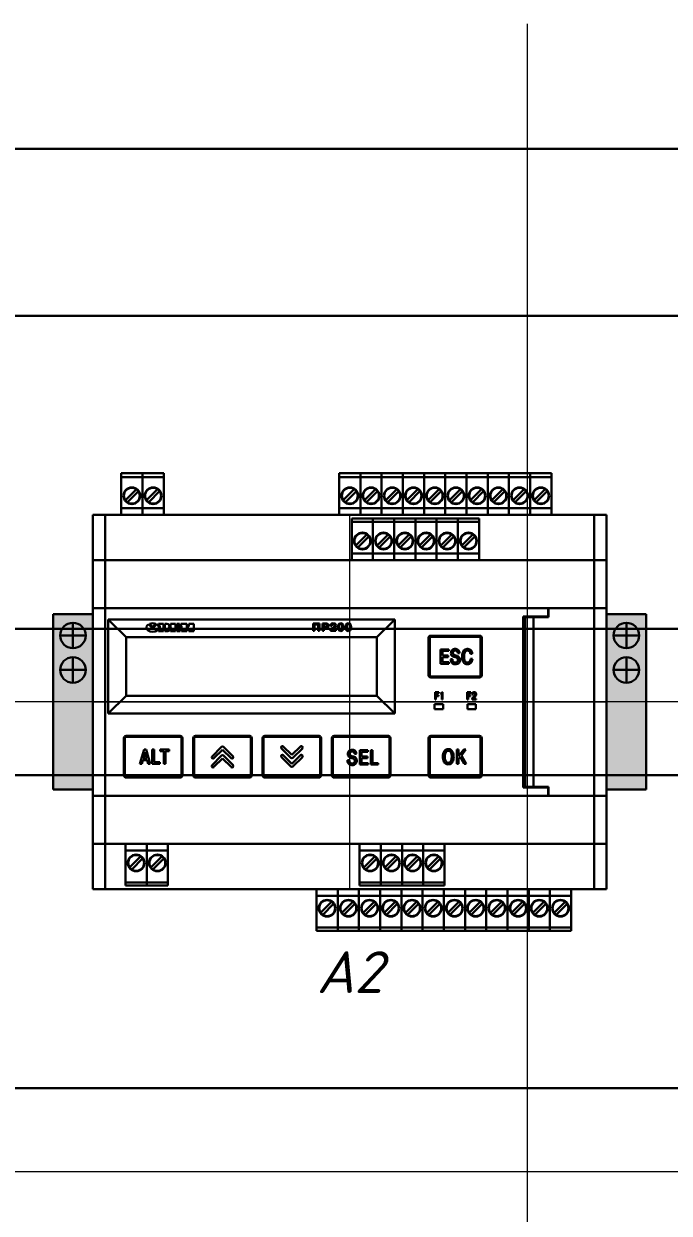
# Model space of a CAD drawing. Header units: millimetres. Extents: x 0 to 53000, y -591 to 24400.
# Drawn here: x 36523.5 to 36678, y 2603.9 to 2888.9 of the extents above; entities that cross this region are included whole.
import ezdxf
from ezdxf.enums import TextEntityAlignment as Align

# ---------------------------------------------------------------- set-up
doc = ezdxf.new("R2010")
doc.units = ezdxf.units.MM
doc.layers.add('КК перф 40х60', color=6, linetype='Continuous', lineweight=30)
doc.layers.add('Основная', color=7, linetype='Continuous', lineweight=30)
doc.layers.add('Привязки', color=2, linetype='Continuous', lineweight=0, plot=False, transparency=0.8)
doc.styles.add('текст', font='isocpeui.ttf')

# ---------------------------------------------------------------- blocks, each defined once
blk = doc.blocks.new('Стопор на DIN')
at = {"layer": 'Основная', "true_color": 0x939598}
h = blk.add_hatch(color=252, dxfattribs=at)
h.dxf.hatch_style = 1
h.paths.add_polyline_path([(0, 21), (-9.5, 21), (-9.5, -21), (0, -21)])
at = {"layer": 'Основная'}
for p, q in [((-9.5, -21), (-9.5, 21)), ((-9.5, 21), (0, 21)), ((0, 21), (0, -21)), ((-4.75, 18.97), (-4.75, 12.87)), ((-4.75, 15.92), (-7.8, 15.92)), ((-7.8, 15.92), (-1.7, 15.92)), ((-4.75, 10.71), (-4.75, 4.6)), ((-7.8, 7.66), (-1.7, 7.66)), ((-9.5, -21), (0, -21))]:
    blk.add_line(p, q, dxfattribs=at)
for centre in [(-4.75, 15.92), (-4.75, 7.66)]:
    blk.add_circle(centre, 3.05, dxfattribs=at)
blk = doc.blocks.new('ПР200')
for p, q in [((6.83, 53.85), (6.83, 54.85)), ((6.83, 54.85), (11.9, 54.85)), ((11.9, 53.85), (11.9, 54.85)), ((11.9, 54.85), (16.98, 54.85)), ((16.98, 53.85), (16.98, 54.85)), ((59, 46.42), (59, 54.85)), ((59, 54.85), (109.8, 54.85)), ((64.08, 46.42), (64.08, 54.85)), ((69.16, 46.42), (69.16, 54.85)), ((74.24, 46.42), (74.24, 54.85)), ((79.32, 46.42), (79.32, 54.85)), ((84.4, 46.42), (84.4, 54.85)), ((89.48, 46.42), (89.48, 54.85)), ((94.56, 46.42), (94.56, 54.85)), ((99.64, 46.42), (99.64, 54.85)), ((104.72, 46.42), (104.72, 54.85)), ((109.8, 46.42), (109.8, 54.85)), ((6.83, 53.85), (11.9, 53.85)), ((6.83, 46.42), (6.83, 53.85)), ((11.9, 53.85), (16.98, 53.85)), ((11.9, 46.42), (11.9, 53.85)), ((16.98, 46.42), (16.98, 53.85)), ((59, 53.85), (109.8, 53.85)), ((10.43, 50.98), (7.8, 48.35)), ((8.3, 47.86), (10.93, 50.49)), ((15.51, 50.98), (12.88, 48.35)), ((13.38, 47.86), (16.01, 50.49)), ((62.61, 50.98), (59.98, 48.35)), ((60.47, 47.86), (63.1, 50.49)), ((67.69, 50.98), (65.06, 48.35)), ((65.55, 47.86), (68.18, 50.49)), ((72.77, 50.98), (70.14, 48.35)), ((70.63, 47.86), (73.26, 50.49)), ((77.85, 50.98), (75.22, 48.35)), ((75.71, 47.86), (78.34, 50.49)), ((82.93, 50.98), (80.3, 48.35)), ((80.79, 47.86), (83.42, 50.49)), ((88.01, 50.98), (85.38, 48.35)), ((85.87, 47.86), (88.5, 50.49)), ((93.09, 50.98), (90.46, 48.35)), ((90.95, 47.86), (93.58, 50.49)), ((98.17, 50.98), (95.54, 48.35)), ((96.03, 47.86), (98.66, 50.49)), ((103.25, 50.98), (100.62, 48.35)), ((101.11, 47.86), (103.74, 50.49)), ((108.33, 50.98), (105.7, 48.35)), ((106.19, 47.86), (108.82, 50.49)), ((6.83, 46.42), (11.9, 46.42)), ((6.83, 44.85), (6.83, 46.42)), ((11.9, 46.42), (16.98, 46.42)), ((11.9, 44.85), (11.9, 46.42)), ((16.98, 44.85), (16.98, 46.42)), ((59, 46.42), (64.08, 46.42)), ((59, 44.85), (59, 46.42)), ((64.08, 46.42), (69.16, 46.42)), ((64.08, 44.85), (64.08, 46.42)), ((69.16, 44.85), (69.16, 46.42)), ((69.16, 46.42), (74.24, 46.42)), ((74.24, 46.42), (79.32, 46.42)), ((74.24, 44.85), (74.24, 46.42)), ((79.32, 46.42), (84.4, 46.42)), ((79.32, 44.85), (79.32, 46.42)), ((84.4, 46.42), (89.48, 46.42)), ((84.4, 44.85), (84.4, 46.42)), ((89.48, 46.42), (94.56, 46.42)), ((89.48, 44.85), (89.48, 46.42)), ((94.56, 46.42), (99.64, 46.42)), ((94.56, 44.85), (94.56, 46.42)), ((99.64, 44.85), (99.64, 46.42)), ((99.64, 46.42), (104.72, 46.42)), ((104.72, 44.85), (104.72, 46.42)), ((104.72, 46.42), (109.8, 46.42)), ((109.8, 44.85), (109.8, 46.42)), ((0, 44.85), (3, 44.85)), ((0, 34), (0, 44.85)), ((3, 44.85), (3, 34)), ((120, 44.85), (3, 44.85)), ((62, 43), (62, 44)), ((62, 44), (92.48, 44)), ((62, 43.2), (62, 43.22)), ((62, 43.2), (67.08, 43.2)), ((62, 35.57), (62, 43)), ((67.08, 35.57), (67.08, 44)), ((67.08, 43.2), (67.08, 43.22)), ((67.08, 43.2), (72.16, 43.2)), ((67.08, 43), (67.08, 43.2)), ((72.16, 35.57), (72.16, 44)), ((72.16, 43.2), (72.16, 43.22)), ((72.16, 43), (72.16, 43.2)), ((72.16, 43.2), (77.24, 43.2)), ((77.24, 35.57), (77.24, 44)), ((77.24, 43.2), (77.24, 43.22)), ((77.24, 43), (77.24, 43.2)), ((77.24, 43.2), (82.32, 43.2)), ((82.32, 35.57), (82.32, 44)), ((82.32, 43.2), (82.32, 43.22)), ((82.32, 43.2), (87.4, 43.2)), ((82.32, 43), (82.32, 43.2)), ((87.4, 35.57), (87.4, 44)), ((87.4, 43.2), (87.4, 43.22)), ((87.4, 43), (87.4, 43.2)), ((87.4, 43.2), (92.48, 43.2)), ((92.48, 35.57), (92.48, 44)), ((92.48, 43.2), (92.48, 43.22)), ((92.48, 43), (92.48, 43.2)), ((120, 34), (120, 44.85)), ((120, 44.85), (123, 44.85)), ((123, 44.85), (123, 34)), ((65.61, 40.13), (62.98, 37.5)), ((70.69, 40.13), (68.06, 37.5)), ((75.77, 40.13), (73.14, 37.5)), ((80.85, 40.13), (78.22, 37.5)), ((85.93, 40.13), (83.3, 37.5)), ((91.01, 40.13), (88.38, 37.5)), ((63.47, 37.01), (66.1, 39.64)), ((68.55, 37.01), (71.18, 39.64)), ((73.63, 37.01), (76.26, 39.64)), ((78.71, 37.01), (81.34, 39.64)), ((83.79, 37.01), (86.42, 39.64)), ((88.87, 37.01), (91.5, 39.64)), ((62, 35.57), (67.08, 35.57)), ((62, 34.97), (62, 35.57)), ((62, 34.6), (62, 34.97)), ((62, 34), (62, 34.6)), ((67.08, 35.57), (72.16, 35.57)), ((67.08, 34.97), (67.08, 35.57)), ((67.08, 34.6), (67.08, 34.97)), ((67.08, 34), (67.08, 34.6)), ((72.16, 34.97), (72.16, 35.57)), ((72.16, 35.57), (77.24, 35.57)), ((72.16, 34.6), (72.16, 34.97)), ((72.16, 34), (72.16, 34.6)), ((77.24, 35.57), (82.32, 35.57)), ((77.24, 34.97), (77.24, 35.57)), ((77.24, 34.6), (77.24, 34.97)), ((77.24, 34), (77.24, 34.6)), ((82.32, 35.57), (87.4, 35.57)), ((82.32, 34.97), (82.32, 35.57)), ((82.32, 34.6), (82.32, 34.97)), ((82.32, 34), (82.32, 34.6)), ((87.4, 34.97), (87.4, 35.57)), ((87.4, 35.57), (92.48, 35.57)), ((87.4, 34.6), (87.4, 34.97)), ((87.4, 34), (87.4, 34.6)), ((92.48, 34.97), (92.48, 35.57)), ((92.48, 34.6), (92.48, 34.97)), ((92.48, 34), (92.48, 34.6)), ((0, 34), (3, 34)), ((0, 22.5), (0, 34)), ((3, 34), (3, 22.5)), ((120, 34), (3, 34)), ((120, 22.5), (120, 34)), ((120, 34), (123, 34)), ((123, 34), (123, 22.5)), ((0, -22.5), (0, 22.5)), ((0, 22.5), (3, 22.5)), ((3, 22.5), (3, -22.5)), ((109, 22.5), (3, 22.5)), ((103, 20.49), (109, 20.49)), ((103, 20.49), (103, -20.5)), ((103.5, 20.35), (103.5, -20.35)), ((103.5, 20.35), (105.5, 20.35)), ((105.5, 20.35), (105.5, -20.35)), ((105.5, 20.35), (109.14, 20.35)), ((109, 22.5), (109, 20.49)), ((109.14, 22.5), (109, 22.5)), ((109, 20.49), (109.14, 20.49)), ((109.14, 20.35), (109.14, 22.5)), ((109.14, 22.5), (120, 22.5)), ((120, 22.5), (120, -22.5)), ((120, 22.5), (122.98, 22.5)), ((122.98, 22.5), (122.98, -22.5)), ((72.3, 19.8), (3.7, 19.8)), ((3.7, 19.8), (3.7, -2.8)), ((8, 15.5), (3.7, 19.8)), ((14.36, 17.57), (14.32, 17.51)), ((16.96, 18.75), (15.72, 18.75)), ((15.72, 18.75), (15.72, 18.58)), ((15.72, 17.1), (15.72, 16.93)), ((15.8, 17.85), (15.8, 17.86)), ((16.96, 16.93), (16.96, 18.75)), ((17.72, 18.75), (17.26, 18.75)), ((17.26, 18.75), (17.26, 16.93)), ((18.11, 17.99), (18.14, 18.02)), ((18.14, 17.97), (18.11, 17.99)), ((19.82, 18.75), (18.6, 18.75)), ((18.6, 18.75), (18.6, 17.91)), ((19.82, 16.93), (19.82, 18.75)), ((20.78, 18.75), (20.14, 18.75)), ((20.14, 18.75), (20.14, 18.28)), ((20.14, 18.28), (20.78, 18.28)), ((20.95, 18.07), (20.14, 18.07)), ((20.14, 18.07), (20.14, 17.6)), ((20.14, 17.6), (20.95, 17.6)), ((20.95, 17.4), (20.14, 17.4)), ((20.14, 17.4), (20.14, 16.93)), ((20.78, 18.28), (20.78, 18.75)), ((20.95, 17.6), (20.95, 18.07)), ((20.95, 16.93), (20.95, 17.4)), ((22.48, 18.75), (21.08, 18.75)), ((21.08, 18.75), (21.08, 18.28)), ((21.08, 18.28), (21.26, 18.28)), ((21.26, 18.28), (21.26, 16.93)), ((22.48, 16.93), (22.48, 18.75)), ((22.96, 18.07), (22.78, 18.07)), ((22.78, 18.07), (22.78, 17.6)), ((22.78, 17.6), (22.96, 17.6)), ((24.2, 18.75), (22.96, 18.75)), ((22.96, 18.75), (22.96, 18.07)), ((22.96, 17.6), (22.96, 16.93)), ((24.2, 16.93), (24.2, 18.75)), ((54.29, 18.8), (52.77, 18.8)), ((52.77, 18.8), (52.77, 17.06)), ((53.09, 17.06), (53.09, 18.6)), ((53.09, 18.6), (53.98, 18.6)), ((53.98, 18.6), (53.98, 17.06)), ((54.29, 17.06), (54.29, 18.8)), ((55.76, 18.8), (55, 18.8)), ((55, 18.8), (55, 17.06)), ((55.71, 18.6), (55.31, 18.6)), ((55.31, 18.6), (55.31, 17.95)), ((55.31, 17.95), (55.71, 17.95)), ((55.31, 17.82), (55.74, 17.82)), ((55.31, 17.82), (55.31, 17.75)), ((55.31, 17.06), (55.31, 17.75)), ((56.9, 18.3), (56.9, 18.25)), ((56.9, 18.25), (57.21, 18.25)), ((57.21, 18.25), (57.21, 18.32)), ((58.22, 17.25), (57.23, 17.25)), ((58.22, 17.06), (58.22, 17.25)), ((58.99, 18), (58.99, 17.93)), ((59.74, 18), (59.74, 17.93)), ((60.8, 18), (60.8, 17.93)), ((61.55, 18), (61.55, 17.93)), ((68, 15.5), (72.3, 19.8)), ((72.3, -2.8), (72.3, 19.8)), ((8, 15.5), (8, 1.5)), ((68, 15.5), (8, 15.5)), ((15.72, 16.93), (16.96, 16.93)), ((17.26, 16.93), (17.72, 16.93)), ((18.6, 17.09), (18.6, 16.93)), ((18.6, 16.93), (19.82, 16.93)), ((20.14, 16.93), (20.95, 16.93)), ((21.26, 16.93), (22.48, 16.93)), ((22.96, 16.93), (24.2, 16.93)), ((52.77, 17.06), (53.09, 17.06)), ((53.98, 17.06), (54.29, 17.06)), ((55, 17.06), (55.31, 17.06)), ((56.89, 17.06), (58.22, 17.06)), ((68, 1.5), (68, 15.5)), ((80.41, 15.38), (80.41, 6.38)), ((92.86, 15.63), (80.66, 15.63)), ((80.66, 6.13), (80.66, 15.63)), ((92.61, 15.88), (80.91, 15.88)), ((92.86, 15.63), (92.86, 6.13)), ((93.11, 6.38), (93.11, 15.38)), ((85.23, 12.61), (83.27, 12.61)), ((83.27, 12.61), (83.27, 9.15)), ((83.71, 12.22), (85.23, 12.22)), ((83.71, 11.13), (83.71, 12.22)), ((85.23, 12.22), (85.23, 12.61)), ((87.37, 11.71), (87.81, 11.71)), ((90.4, 11.54), (90.84, 11.54)), ((83.27, 9.15), (85.23, 9.15)), ((85.09, 11.13), (83.71, 11.13)), ((83.71, 9.54), (83.71, 10.74)), ((83.71, 10.74), (85.09, 10.74)), ((85.23, 9.54), (83.71, 9.54)), ((85.09, 10.74), (85.09, 11.13)), ((85.23, 9.15), (85.23, 9.54)), ((86.12, 10.25), (85.68, 10.25)), ((90.87, 10.3), (90.43, 10.3)), ((80.66, 6.13), (92.86, 6.13)), ((80.91, 5.88), (92.61, 5.88)), ((8, 1.5), (3.7, -2.8)), ((8, 1.5), (68, 1.5)), ((68, 1.5), (72.3, -2.8)), ((82.87, 2.35), (81.94, 2.35)), ((81.94, 2.35), (81.94, 0.62)), ((81.94, 0.62), (82.16, 0.62)), ((82.16, 2.16), (82.87, 2.16)), ((82.16, 1.59), (82.16, 2.16)), ((82.77, 1.59), (82.16, 1.59)), ((82.16, 0.62), (82.16, 1.4)), ((82.16, 1.4), (82.77, 1.4)), ((82.77, 1.4), (82.77, 1.59)), ((82.87, 2.16), (82.87, 2.35)), ((83.3, 2.04), (83.24, 2.04)), ((83.24, 2.04), (83.24, 1.92)), ((83.24, 1.92), (83.54, 1.92)), ((83.54, 1.92), (83.54, 0.62)), ((83.54, 0.62), (83.76, 0.62)), ((83.76, 2.35), (83.59, 2.35)), ((83.76, 0.62), (83.76, 2.35)), ((90.55, 2.33), (89.62, 2.33)), ((89.62, 2.33), (89.62, 0.6)), ((89.62, 0.6), (89.84, 0.6)), ((89.84, 2.13), (90.55, 2.13)), ((89.84, 1.57), (89.84, 2.13)), ((90.45, 1.57), (89.84, 1.57)), ((89.84, 0.6), (89.84, 1.37)), ((89.84, 1.37), (90.45, 1.37)), ((90.45, 1.37), (90.45, 1.57)), ((90.55, 2.13), (90.55, 2.33)), ((90.84, 0.6), (91.77, 0.6)), ((90.85, 1.83), (90.85, 1.78)), ((90.85, 1.78), (91.06, 1.78)), ((91.06, 1.78), (91.06, 1.85)), ((91.77, 0.79), (91.08, 0.79)), ((91.77, 0.6), (91.77, 0.79)), ((3.7, -2.8), (72.3, -2.8)), ((83.85, -0.55), (81.85, -0.55)), ((81.85, -0.55), (81.85, -1.75)), ((81.85, -1.75), (83.85, -1.75)), ((83.85, -1.75), (83.85, -0.55)), ((91.7, -0.55), (89.7, -0.55)), ((89.7, -0.55), (89.7, -1.75)), ((89.7, -1.75), (91.7, -1.75)), ((91.7, -1.75), (91.7, -0.55)), ((7.71, -17.87), (7.71, -8.37)), ((21.21, -8.37), (7.71, -8.37)), ((20.96, -8.12), (7.96, -8.12)), ((21.21, -8.37), (21.21, -17.87)), ((24.31, -17.87), (24.31, -8.37)), ((37.81, -8.37), (24.31, -8.37)), ((37.56, -8.12), (24.56, -8.12)), ((37.81, -8.37), (37.81, -17.87)), ((54.41, -8.37), (40.91, -8.37)), ((40.91, -17.87), (40.91, -8.37)), ((54.16, -8.12), (41.16, -8.12)), ((54.41, -8.37), (54.41, -17.87)), ((71.01, -8.37), (57.51, -8.37)), ((57.51, -17.87), (57.51, -8.37)), ((70.76, -8.12), (57.76, -8.12)), ((71.01, -8.37), (71.01, -17.87)), ((92.86, -8.37), (80.66, -8.37)), ((80.66, -17.87), (80.66, -8.37)), ((92.61, -8.12), (80.91, -8.12)), ((92.86, -8.37), (92.86, -17.87)), ((7.46, -8.62), (7.46, -17.62)), ((12.29, -11.37), (11.3, -14.83)), ((12.76, -11.37), (12.29, -11.37)), ((13.75, -14.83), (12.76, -11.37)), ((14.69, -11.37), (14.25, -11.37)), ((14.25, -11.37), (14.25, -14.83)), ((14.69, -14.44), (14.69, -11.37)), ((18.29, -11.37), (16.15, -11.37)), ((16.15, -11.37), (16.15, -11.76)), ((18.29, -11.76), (18.29, -11.37)), ((21.46, -17.62), (21.46, -8.62)), ((24.06, -8.62), (24.06, -17.62)), ((30.83, -10.77), (28.56, -13.04)), ((33.57, -13.04), (31.29, -10.77)), ((38.06, -17.62), (38.06, -8.62)), ((40.66, -8.62), (40.66, -17.62)), ((45.17, -11.11), (47.43, -13.38)), ((47.66, -12.7), (45.62, -10.66)), ((49.72, -10.66), (47.66, -12.7)), ((47.89, -13.38), (50.17, -11.11)), ((54.66, -17.62), (54.66, -8.62)), ((57.26, -8.62), (57.26, -17.62)), ((71.26, -17.62), (71.26, -8.62)), ((80.41, -8.62), (80.41, -17.62)), ((87.58, -11.39), (87.14, -11.39)), ((87.14, -11.39), (87.14, -14.85)), ((88.81, -11.39), (87.58, -13)), ((87.58, -13), (87.58, -11.39)), ((88.26, -12.81), (89.35, -11.39)), ((89.35, -11.39), (88.81, -11.39)), ((93.11, -17.62), (93.11, -8.62)), ((11.76, -14.83), (12, -13.94)), ((12, -13.94), (13.04, -13.94)), ((12.52, -12), (12.1, -13.55)), ((12.1, -13.55), (12.94, -13.55)), ((12.94, -13.55), (12.52, -12)), ((13.04, -13.94), (13.29, -14.83)), ((16.15, -11.76), (17, -11.76)), ((17, -11.76), (17, -14.83)), ((17.44, -11.76), (18.29, -11.76)), ((17.44, -14.83), (17.44, -11.76)), ((30.83, -12.86), (28.56, -15.13)), ((29.01, -13.49), (31.06, -11.45)), ((29.02, -15.58), (31.06, -13.54)), ((31.06, -11.45), (33.12, -13.49)), ((31.06, -13.54), (33.12, -15.58)), ((33.57, -15.13), (31.29, -12.86)), ((45.16, -13.2), (47.43, -15.47)), ((47.66, -14.79), (45.62, -12.75)), ((49.72, -12.75), (47.66, -14.79)), ((47.89, -15.47), (50.17, -13.2)), ((61.42, -13.92), (60.98, -13.92)), ((62.68, -12.46), (63.12, -12.46)), ((65.89, -11.56), (63.93, -11.56)), ((63.93, -11.56), (63.93, -15.02)), ((64.37, -13.04), (64.37, -11.95)), ((64.37, -11.95), (65.89, -11.95)), ((65.75, -13.04), (64.37, -13.04)), ((64.37, -14.63), (64.37, -13.43)), ((64.37, -13.43), (65.75, -13.43)), ((65.75, -13.43), (65.75, -13.04)), ((65.89, -11.95), (65.89, -11.56)), ((66.53, -11.56), (66.53, -15.02)), ((66.97, -11.56), (66.53, -11.56)), ((66.97, -14.63), (66.97, -11.56)), ((87.58, -13.65), (87.95, -13.17)), ((87.58, -14.85), (87.58, -13.65)), ((87.95, -13.17), (88.88, -14.85)), ((89.43, -14.85), (88.26, -12.81)), ((11.3, -14.83), (11.76, -14.83)), ((13.29, -14.83), (13.75, -14.83)), ((14.25, -14.83), (16.02, -14.83)), ((16.02, -14.44), (14.69, -14.44)), ((16.02, -14.83), (16.02, -14.44)), ((17, -14.83), (17.44, -14.83)), ((63.93, -15.02), (65.93, -15.02)), ((65.93, -14.63), (64.37, -14.63)), ((65.93, -15.02), (65.93, -14.63)), ((66.53, -15.02), (68.31, -15.02)), ((68.31, -14.63), (66.97, -14.63)), ((68.31, -15.02), (68.31, -14.63)), ((87.14, -14.85), (87.58, -14.85)), ((88.88, -14.85), (89.43, -14.85)), ((7.71, -17.87), (21.21, -17.87)), ((7.96, -18.12), (20.96, -18.12)), ((24.31, -17.87), (37.81, -17.87)), ((24.56, -18.12), (37.56, -18.12)), ((40.91, -17.87), (54.41, -17.87)), ((41.16, -18.12), (54.16, -18.12)), ((57.51, -17.87), (71.01, -17.87)), ((57.76, -18.12), (70.76, -18.12)), ((80.66, -17.87), (92.86, -17.87)), ((80.91, -18.12), (92.61, -18.12)), ((3, -22.5), (0, -22.5)), ((0, -34), (0, -22.5)), ((109, -22.5), (3, -22.5)), ((3, -22.5), (3, -34)), ((103, -20.5), (109, -20.5)), ((105.5, -20.35), (103.5, -20.35)), ((109.14, -20.35), (105.5, -20.35)), ((109, -20.5), (109, -22.5)), ((109.14, -20.5), (109, -20.5)), ((109, -22.5), (109.14, -22.5)), ((109.14, -20.35), (109.14, -22.5)), ((109.14, -22.5), (120, -22.5)), ((120, -22.5), (122.98, -22.5)), ((120, -34), (120, -22.5)), ((123, -22.5), (123, -34)), ((3, -34), (0, -34)), ((0, -44.85), (0, -34)), ((120, -34), (3, -34)), ((3, -34), (3, -44.85)), ((7.84, -34), (7.84, -34.6)), ((12.92, -34), (12.92, -34.6)), ((18, -34), (18, -34.6)), ((63.88, -34), (63.88, -34.6)), ((68.96, -34), (68.96, -34.6)), ((74.04, -34), (74.04, -34.6)), ((79.12, -34), (79.12, -34.6)), ((84.2, -34), (84.2, -34.6)), ((123, -34), (120, -34)), ((120, -44.85), (120, -34)), ((123, -34), (123, -44.85)), ((7.84, -34.6), (7.84, -34.97)), ((7.84, -34.97), (7.84, -35.57)), ((12.92, -35.57), (7.84, -35.57)), ((7.84, -35.57), (7.84, -43)), ((11.45, -37.01), (8.82, -39.64)), ((12.92, -34.6), (12.92, -34.97)), ((12.92, -34.97), (12.92, -35.57)), ((18, -35.57), (12.92, -35.57)), ((12.92, -35.57), (12.92, -43)), ((16.53, -37.01), (13.9, -39.64)), ((18, -34.6), (18, -34.97)), ((18, -34.97), (18, -35.57)), ((18, -35.57), (18, -43)), ((63.88, -34.6), (63.88, -34.97)), ((63.88, -34.97), (63.88, -35.57)), ((68.96, -35.57), (63.88, -35.57)), ((63.88, -35.57), (63.88, -43)), ((67.49, -37.01), (64.86, -39.64)), ((68.96, -34.6), (68.96, -34.97)), ((68.96, -34.97), (68.96, -35.57)), ((74.04, -35.57), (68.96, -35.57)), ((68.96, -35.57), (68.96, -43)), ((72.57, -37.01), (69.94, -39.64)), ((74.04, -34.6), (74.04, -34.97)), ((74.04, -34.97), (74.04, -35.57)), ((79.12, -35.57), (74.04, -35.57)), ((74.04, -35.57), (74.04, -43)), ((77.65, -37.01), (75.02, -39.64)), ((79.12, -34.6), (79.12, -34.97)), ((79.12, -34.97), (79.12, -35.57)), ((84.2, -35.57), (79.12, -35.57)), ((79.12, -35.57), (79.12, -43)), ((82.73, -37.01), (80.1, -39.64)), ((84.2, -34.6), (84.2, -34.97)), ((84.2, -34.97), (84.2, -35.57)), ((84.2, -35.57), (84.2, -43)), ((9.31, -40.13), (11.94, -37.5)), ((14.39, -40.13), (17.02, -37.5)), ((65.35, -40.13), (67.98, -37.5)), ((70.43, -40.13), (73.06, -37.5)), ((75.51, -40.13), (78.14, -37.5)), ((80.59, -40.13), (83.22, -37.5)), ((3, -44.85), (0, -44.85)), ((120, -44.85), (3, -44.85)), ((7.84, -43), (7.84, -43.2)), ((7.84, -43.2), (7.84, -43.22)), ((12.92, -43.22), (7.84, -43.22)), ((7.84, -43.22), (7.84, -44)), ((12.92, -44), (7.84, -44)), ((12.92, -43), (12.92, -43.2)), ((12.92, -43.2), (12.92, -43.22)), ((18, -43.22), (12.92, -43.22)), ((12.92, -43.22), (12.92, -44)), ((18, -44), (12.92, -44)), ((18, -43), (18, -43.2)), ((18, -43.2), (18, -43.22)), ((18, -43.22), (18, -44)), ((53.57, -44.85), (53.57, -46.42)), ((58.65, -44.85), (58.65, -46.42)), ((63.73, -44.85), (63.73, -46.42)), ((63.88, -43), (63.88, -43.2)), ((68.96, -43.22), (63.88, -43.22)), ((63.88, -43.22), (63.88, -44)), ((84.2, -44), (63.88, -44)), ((68.81, -44.85), (68.81, -46.42)), ((68.96, -43), (68.96, -43.2)), ((74.04, -43.22), (68.96, -43.22)), ((68.96, -43.22), (68.96, -44)), ((73.89, -44.85), (73.89, -46.42)), ((74.04, -43), (74.04, -43.2)), ((74.04, -43.2), (74.04, -43.22)), ((79.12, -43.22), (74.04, -43.22)), ((74.04, -43.22), (74.04, -44)), ((78.97, -44.85), (78.97, -46.42)), ((79.12, -43), (79.12, -43.2)), ((79.12, -43.2), (79.12, -43.22)), ((84.2, -43.22), (79.12, -43.22)), ((79.12, -43.22), (79.12, -44)), ((84.05, -44.85), (84.05, -46.42)), ((84.2, -43), (84.2, -43.2)), ((84.2, -43.2), (84.2, -43.22)), ((84.2, -43.22), (84.2, -44)), ((89.13, -44.85), (89.13, -46.42)), ((94.21, -44.85), (94.21, -46.42)), ((99.29, -44.85), (99.29, -46.42)), ((104.37, -44.85), (104.37, -46.42)), ((109.45, -44.85), (109.45, -46.42)), ((114.53, -44.85), (114.53, -46.42)), ((123, -44.85), (120, -44.85)), ((58.65, -46.42), (53.57, -46.42)), ((53.57, -46.42), (53.57, -54.85)), ((57.18, -47.86), (54.55, -50.49)), ((55.04, -50.98), (57.67, -48.35)), ((58.65, -46.42), (58.65, -54.85)), ((63.73, -46.42), (58.65, -46.42)), ((62.26, -47.86), (59.63, -50.49)), ((60.12, -50.98), (62.75, -48.35)), ((63.73, -46.42), (63.73, -54.85)), ((68.81, -46.42), (63.73, -46.42)), ((67.34, -47.86), (64.71, -50.49)), ((65.2, -50.98), (67.83, -48.35)), ((68.81, -46.42), (68.81, -54.85)), ((73.89, -46.42), (68.81, -46.42)), ((72.42, -47.86), (69.79, -50.49)), ((70.28, -50.98), (72.91, -48.35)), ((73.89, -46.42), (73.89, -54.85)), ((78.97, -46.42), (73.89, -46.42)), ((77.5, -47.86), (74.87, -50.49)), ((75.36, -50.98), (77.99, -48.35)), ((78.97, -46.42), (78.97, -54.85)), ((84.05, -46.42), (78.97, -46.42)), ((82.58, -47.86), (79.95, -50.49)), ((80.44, -50.98), (83.07, -48.35)), ((89.13, -46.42), (84.05, -46.42)), ((84.05, -46.42), (84.05, -54.85)), ((87.66, -47.86), (85.03, -50.49)), ((85.52, -50.98), (88.15, -48.35)), ((94.21, -46.42), (89.13, -46.42)), ((89.13, -46.42), (89.13, -54.85)), ((92.74, -47.86), (90.11, -50.49)), ((90.6, -50.98), (93.23, -48.35)), ((94.21, -46.42), (94.21, -54.85)), ((99.29, -46.42), (94.21, -46.42)), ((97.82, -47.86), (95.19, -50.49)), ((95.68, -50.98), (98.31, -48.35)), ((99.29, -46.42), (99.29, -54.85)), ((104.37, -46.42), (99.29, -46.42)), ((102.9, -47.86), (100.27, -50.49)), ((100.76, -50.98), (103.39, -48.35)), ((109.45, -46.42), (104.37, -46.42)), ((104.37, -46.42), (104.37, -54.85)), ((107.98, -47.86), (105.35, -50.49)), ((105.84, -50.98), (108.47, -48.35)), ((109.45, -46.42), (109.45, -54.85)), ((114.53, -46.42), (109.45, -46.42)), ((113.06, -47.86), (110.43, -50.49)), ((110.92, -50.98), (113.55, -48.35)), ((114.53, -46.42), (114.53, -54.85)), ((114.53, -54.07), (53.57, -54.07)), ((114.53, -54.85), (53.57, -54.85))]:
    blk.add_line(p, q)
for centre, radius in [((9.36, 49.42), 2), ((9.36, 49.42), 1.9), ((14.44, 49.42), 2), ((14.44, 49.42), 1.9), ((61.54, 49.42), 2), ((61.54, 49.42), 1.9), ((66.62, 49.42), 2), ((66.62, 49.42), 1.9), ((71.7, 49.42), 2), ((71.7, 49.42), 1.9), ((76.78, 49.42), 2), ((76.78, 49.42), 1.9), ((81.86, 49.42), 2), ((81.86, 49.42), 1.9), ((86.94, 49.42), 2), ((86.94, 49.42), 1.9), ((92.02, 49.42), 2), ((92.02, 49.42), 1.9), ((97.1, 49.42), 2), ((97.1, 49.42), 1.9), ((102.18, 49.42), 2), ((102.18, 49.42), 1.9), ((107.26, 49.42), 2), ((107.26, 49.42), 1.9), ((64.54, 38.57), 2), ((64.54, 38.57), 1.9), ((69.62, 38.57), 2), ((69.62, 38.57), 1.9), ((74.7, 38.57), 2), ((74.7, 38.57), 1.9), ((79.78, 38.57), 2), ((79.78, 38.57), 1.9), ((84.86, 38.57), 2), ((84.86, 38.57), 1.9), ((89.94, 38.57), 2), ((89.94, 38.57), 1.9), ((10.38, -38.57), 2), ((10.38, -38.57), 1.9), ((15.46, -38.57), 2), ((15.46, -38.57), 1.9), ((66.42, -38.57), 2), ((66.42, -38.57), 1.9), ((71.5, -38.57), 2), ((71.5, -38.57), 1.9), ((76.58, -38.57), 2), ((76.58, -38.57), 1.9), ((81.66, -38.57), 2), ((81.66, -38.57), 1.9), ((56.11, -49.42), 2), ((56.11, -49.42), 1.9), ((61.19, -49.42), 2), ((61.19, -49.42), 1.9), ((66.27, -49.42), 2), ((66.27, -49.42), 1.9), ((71.35, -49.42), 2), ((71.35, -49.42), 1.9), ((76.43, -49.42), 2), ((76.43, -49.42), 1.9), ((81.51, -49.42), 2), ((81.51, -49.42), 1.9), ((86.59, -49.42), 2), ((86.59, -49.42), 1.9), ((91.67, -49.42), 2), ((91.67, -49.42), 1.9), ((96.75, -49.42), 2), ((96.75, -49.42), 1.9), ((101.83, -49.42), 2), ((101.83, -49.42), 1.9), ((106.91, -49.42), 2), ((106.91, -49.42), 1.9), ((111.99, -49.42), 2), ((111.99, -49.42), 1.9)]:
    blk.add_circle(centre, radius)
for centre, radius, start, end in [((9.36, 49.42), 1.89, 34.3365, 55.6635), ((14.44, 49.42), 1.89, 34.3365, 55.6635), ((61.54, 49.42), 1.89, 34.3365, 55.6635), ((66.62, 49.42), 1.89, 34.3365, 55.6635), ((71.7, 49.42), 1.89, 34.3365, 55.6635), ((76.78, 49.42), 1.89, 34.3365, 55.6635), ((81.86, 49.42), 1.89, 34.3365, 55.6635), ((86.94, 49.42), 1.89, 34.3365, 55.6635), ((92.02, 49.42), 1.89, 34.3365, 55.6635), ((97.1, 49.42), 1.89, 34.3365, 55.6635), ((102.18, 49.42), 1.89, 34.3365, 55.6635), ((107.26, 49.42), 1.89, 34.3365, 55.6635), ((9.36, 49.42), 1.89, 214.3365, 235.6635), ((14.44, 49.42), 1.89, 214.3365, 235.6635), ((61.54, 49.42), 1.89, 214.3365, 235.6635), ((66.62, 49.42), 1.89, 214.3365, 235.6635), ((71.7, 49.42), 1.89, 214.3365, 235.6635), ((76.78, 49.42), 1.89, 214.3365, 235.6635), ((81.86, 49.42), 1.89, 214.3365, 235.6635), ((86.94, 49.42), 1.89, 214.3365, 235.6635), ((92.02, 49.42), 1.89, 214.3365, 235.6635), ((97.1, 49.42), 1.89, 214.3365, 235.6635), ((102.18, 49.42), 1.89, 214.3365, 235.6635), ((107.26, 49.42), 1.89, 214.3365, 235.6635), ((64.54, 38.57), 1.89, 34.3365, 55.6635), ((69.62, 38.57), 1.89, 34.3365, 55.6635), ((74.7, 38.57), 1.89, 34.3365, 55.6635), ((79.78, 38.57), 1.89, 34.3365, 55.6635), ((84.86, 38.57), 1.89, 34.3365, 55.6635), ((89.94, 38.57), 1.89, 34.3365, 55.6635), ((64.54, 38.57), 1.89, 214.3365, 235.6635), ((69.62, 38.57), 1.89, 214.3365, 235.6635), ((74.7, 38.57), 1.89, 214.3365, 235.6635), ((79.78, 38.57), 1.89, 214.3365, 235.6635), ((84.86, 38.57), 1.89, 214.3365, 235.6635), ((89.94, 38.57), 1.89, 214.3365, 235.6635), ((80.91, 15.38), 0.5, 90, 180), ((92.61, 15.38), 0.5, 0, 90), ((80.91, 6.38), 0.5, 180, 270), ((92.61, 6.38), 0.5, 270, 0), ((7.96, -8.62), 0.5, 90, 180), ((20.96, -8.62), 0.5, 0, 90), ((24.56, -8.62), 0.5, 90, 180), ((37.56, -8.62), 0.5, 0, 90), ((41.16, -8.62), 0.5, 90, 180), ((54.16, -8.62), 0.5, 0, 90), ((57.76, -8.62), 0.5, 90, 180), ((70.76, -8.62), 0.5, 0, 90), ((80.91, -8.62), 0.5, 90, 180), ((92.61, -8.62), 0.5, 0, 90), ((31.06, -11), 0.321, 45.0621, 135.008), ((45.39, -10.89), 0.32, 45.2883, 225.0994), ((49.94, -10.89), 0.32, 314.8062, 134.8062), ((28.79, -13.26), 0.32, 134.9006, 314.7117), ((31.06, -13.09), 0.321, 45.0621, 135.008), ((33.34, -13.26), 0.32, 225.1938, 45.1938), ((45.39, -12.98), 0.32, 45.2883, 225.0994), ((47.66, -13.15), 0.321, 224.992, 314.9379), ((49.94, -12.98), 0.32, 314.8062, 134.8062), ((28.79, -15.36), 0.32, 134.9006, 314.7117), ((33.34, -15.36), 0.32, 225.1938, 45.1938), ((47.66, -15.24), 0.321, 224.992, 314.9379), ((7.96, -17.62), 0.5, 180, 270), ((20.96, -17.62), 0.5, 270, 0), ((24.56, -17.62), 0.5, 180, 270), ((37.56, -17.62), 0.5, 270, 0), ((41.16, -17.62), 0.5, 180, 270), ((54.16, -17.62), 0.5, 270, 0), ((57.76, -17.62), 0.5, 180, 270), ((70.76, -17.62), 0.5, 270, 0), ((80.91, -17.62), 0.5, 180, 270), ((92.61, -17.62), 0.5, 270, 0), ((10.38, -38.57), 1.89, 34.3365, 55.6635), ((15.46, -38.57), 1.89, 34.3365, 55.6635), ((66.42, -38.57), 1.89, 34.3365, 55.6635), ((71.5, -38.57), 1.89, 34.3365, 55.6635), ((76.58, -38.57), 1.89, 34.3365, 55.6635), ((81.66, -38.57), 1.89, 34.3365, 55.6635), ((10.38, -38.57), 1.89, 214.3365, 235.6635), ((15.46, -38.57), 1.89, 214.3365, 235.6635), ((66.42, -38.57), 1.89, 214.3365, 235.6635), ((71.5, -38.57), 1.89, 214.3365, 235.6635), ((76.58, -38.57), 1.89, 214.3365, 235.6635), ((81.66, -38.57), 1.89, 214.3365, 235.6635), ((56.11, -49.42), 1.89, 34.3365, 55.6635), ((61.19, -49.42), 1.89, 34.3365, 55.6635), ((66.27, -49.42), 1.89, 34.3365, 55.6635), ((71.35, -49.42), 1.89, 34.3365, 55.6635), ((76.43, -49.42), 1.89, 34.3365, 55.6635), ((81.51, -49.42), 1.89, 34.3365, 55.6635), ((86.59, -49.42), 1.89, 34.3365, 55.6635), ((91.67, -49.42), 1.89, 34.3365, 55.6635), ((96.75, -49.42), 1.89, 34.3365, 55.6635), ((101.83, -49.42), 1.89, 34.3365, 55.6635), ((106.91, -49.42), 1.89, 34.3365, 55.6635), ((111.99, -49.42), 1.89, 34.3365, 55.6635), ((56.11, -49.42), 1.89, 214.3365, 235.6635), ((61.19, -49.42), 1.89, 214.3365, 235.6635), ((66.27, -49.42), 1.89, 214.3365, 235.6635), ((71.35, -49.42), 1.89, 214.3365, 235.6635), ((76.43, -49.42), 1.89, 214.3365, 235.6635), ((81.51, -49.42), 1.89, 214.3365, 235.6635), ((86.59, -49.42), 1.89, 214.3365, 235.6635), ((91.67, -49.42), 1.89, 214.3365, 235.6635), ((96.75, -49.42), 1.89, 214.3365, 235.6635), ((101.83, -49.42), 1.89, 214.3365, 235.6635), ((106.91, -49.42), 1.89, 214.3365, 235.6635), ((111.99, -49.42), 1.89, 214.3365, 235.6635)]:
    blk.add_arc(centre, radius, start, end)
for points in [[(13.4, 18.63), (13.06, 18.45), (12.86, 18.16), (12.86, 17.85)], [(12.86, 17.85), (12.86, 17.26), (13.51, 16.82), (14.34, 16.82)], [(14.32, 17.51), (13.75, 18.2), (13.45, 18.58), (13.4, 18.63)], [(15, 18.75), (14.56, 18.91), (14.1, 18.91), (13.64, 18.75)], [(13.64, 18.75), (13.69, 18.68), (14.25, 18.02), (14.34, 17.91)], [(14.34, 17.91), (14.41, 18.02), (14.95, 18.68), (15, 18.75)], [(14.34, 16.82), (15.15, 16.82), (15.76, 17.23), (15.8, 17.85)], [(15.26, 18.64), (15.21, 18.6), (14.91, 18.24), (14.36, 17.57)], [(15.8, 17.86), (15.8, 18.25), (15.39, 18.57), (15.26, 18.64)], [(15.72, 18.58), (15.96, 18.33), (16.07, 18.08), (16.07, 17.85)], [(16.07, 17.85), (16.07, 17.6), (15.96, 17.35), (15.72, 17.1)], [(18.25, 18.47), (18.16, 18.63), (17.96, 18.74), (17.72, 18.75)], [(17.72, 16.93), (18.07, 16.95), (18.35, 17.1), (18.46, 17.34)], [(18.14, 18.02), (18.25, 18.11), (18.31, 18.2), (18.31, 18.3)], [(18.47, 17.51), (18.47, 17.68), (18.36, 17.85), (18.14, 17.97)], [(18.31, 18.3), (18.31, 18.37), (18.29, 18.42), (18.25, 18.47)], [(18.46, 17.34), (18.47, 17.39), (18.47, 17.44), (18.47, 17.51)], [(18.6, 17.91), (18.72, 17.8), (18.77, 17.65), (18.77, 17.52)], [(18.77, 17.52), (18.77, 17.38), (18.72, 17.23), (18.6, 17.09)], [(56.14, 18.3), (56.14, 18.51), (56.01, 18.6), (55.71, 18.6)], [(55.71, 17.95), (56.04, 17.95), (56.14, 18.08), (56.14, 18.3)], [(55.74, 17.82), (56.43, 17.82), (56.46, 18.2), (56.46, 18.37)], [(56.46, 18.3), (56.46, 18.76), (56.01, 18.8), (55.76, 18.8)], [(57.3, 17.7), (57.03, 17.51), (56.9, 17.39), (56.89, 17.06)], [(57.57, 18.85), (57.01, 18.85), (56.9, 18.5), (56.9, 18.3)], [(57.21, 18.32), (57.21, 18.49), (57.31, 18.66), (57.56, 18.66)], [(57.23, 17.25), (57.28, 17.42), (57.43, 17.53), (57.62, 17.63)], [(57.91, 18.32), (57.91, 18.01), (57.63, 17.92), (57.3, 17.7)], [(57.56, 18.66), (57.88, 18.66), (57.91, 18.41), (57.91, 18.32)], [(58.23, 18.33), (58.23, 18.46), (58.19, 18.85), (57.57, 18.85)], [(57.62, 17.63), (58.1, 17.92), (58.23, 18.02), (58.23, 18.33)], [(59.37, 18.85), (59.2, 18.85), (58.68, 18.83), (58.68, 17.93)], [(58.68, 17.93), (58.68, 17.03), (59.2, 17), (59.37, 17)], [(59.37, 18.67), (59.19, 18.67), (58.99, 18.53), (58.99, 17.93)], [(58.99, 17.93), (58.99, 17.33), (59.19, 17.19), (59.37, 17.19)], [(60.05, 17.93), (60.05, 18.83), (59.53, 18.85), (59.37, 18.85)], [(59.74, 17.93), (59.74, 18.53), (59.55, 18.67), (59.37, 18.67)], [(59.37, 17), (59.53, 17), (60.05, 17.03), (60.05, 17.93)], [(59.37, 17.19), (59.55, 17.19), (59.74, 17.33), (59.74, 17.93)], [(61.18, 18.85), (61.01, 18.85), (60.49, 18.83), (60.49, 17.93)], [(60.49, 17.93), (60.49, 17.03), (61.01, 17), (61.18, 17)], [(61.18, 18.67), (61, 18.67), (60.8, 18.53), (60.8, 17.93)], [(60.8, 17.93), (60.8, 17.33), (61, 17.19), (61.18, 17.19)], [(61.86, 17.93), (61.86, 18.83), (61.35, 18.85), (61.18, 18.85)], [(61.55, 17.93), (61.55, 18.53), (61.36, 18.67), (61.18, 18.67)], [(61.18, 17), (61.35, 17), (61.86, 17.03), (61.86, 17.93)], [(61.18, 17.19), (61.36, 17.19), (61.55, 17.33), (61.55, 17.93)], [(83.41, 2.07), (83.38, 2.05), (83.34, 2.04), (83.3, 2.04)], [(83.5, 2.14), (83.47, 2.11), (83.44, 2.08), (83.41, 2.07)], [(83.56, 2.23), (83.55, 2.2), (83.53, 2.16), (83.5, 2.14)], [(83.59, 2.35), (83.59, 2.31), (83.58, 2.27), (83.56, 2.23)], [(90.86, 0.77), (90.85, 0.72), (90.84, 0.66), (90.84, 0.6)], [(90.86, 1.96), (90.85, 1.91), (90.85, 1.87), (90.85, 1.83)], [(90.9, 2.11), (90.88, 2.06), (90.87, 2.01), (90.86, 1.96)], [(90.89, 0.91), (90.87, 0.87), (90.86, 0.83), (90.86, 0.77)], [(90.95, 1.03), (90.92, 0.99), (90.9, 0.95), (90.89, 0.91)], [(90.98, 2.24), (90.95, 2.2), (90.92, 2.16), (90.9, 2.11)], [(91.02, 1.13), (90.99, 1.1), (90.97, 1.06), (90.95, 1.03)], [(91.12, 2.34), (91.06, 2.32), (91.02, 2.28), (90.98, 2.24)], [(91.13, 1.24), (91.09, 1.2), (91.05, 1.16), (91.02, 1.13)], [(91.06, 1.85), (91.06, 1.89), (91.07, 1.93), (91.08, 1.97)], [(91.08, 1.97), (91.09, 2.01), (91.1, 2.05), (91.12, 2.08)], [(91.08, 0.79), (91.09, 0.85), (91.11, 0.9), (91.14, 0.94)], [(91.32, 2.38), (91.24, 2.38), (91.17, 2.37), (91.12, 2.34)], [(91.12, 2.08), (91.14, 2.11), (91.17, 2.14), (91.2, 2.15)], [(91.26, 1.35), (91.22, 1.32), (91.17, 1.28), (91.13, 1.24)], [(91.14, 0.94), (91.16, 0.99), (91.19, 1.03), (91.23, 1.06)], [(91.2, 2.15), (91.23, 2.17), (91.27, 2.18), (91.31, 2.18)], [(91.23, 1.06), (91.27, 1.1), (91.31, 1.14), (91.35, 1.17)], [(91.38, 1.46), (91.34, 1.42), (91.3, 1.39), (91.26, 1.35)], [(91.31, 2.18), (91.36, 2.18), (91.39, 2.17), (91.42, 2.16)], [(91.5, 2.35), (91.45, 2.37), (91.39, 2.38), (91.32, 2.38)], [(91.35, 1.17), (91.42, 1.23), (91.48, 1.28), (91.52, 1.32)], [(91.47, 1.56), (91.45, 1.53), (91.41, 1.49), (91.38, 1.46)], [(91.42, 2.16), (91.45, 2.14), (91.48, 2.12), (91.49, 2.09)], [(91.53, 1.69), (91.52, 1.64), (91.5, 1.6), (91.47, 1.56)], [(91.49, 2.09), (91.51, 2.07), (91.53, 2.04), (91.53, 2.01)], [(91.63, 2.27), (91.6, 2.3), (91.55, 2.33), (91.5, 2.35)], [(91.52, 1.32), (91.57, 1.37), (91.61, 1.41), (91.65, 1.45)], [(91.53, 2.01), (91.54, 1.98), (91.55, 1.95), (91.55, 1.92)], [(91.56, 1.85), (91.56, 1.79), (91.55, 1.74), (91.53, 1.69)], [(91.55, 1.92), (91.56, 1.89), (91.56, 1.87), (91.56, 1.85)], [(91.71, 2.17), (91.69, 2.21), (91.66, 2.24), (91.63, 2.27)], [(91.65, 1.45), (91.68, 1.49), (91.71, 1.53), (91.73, 1.57)], [(91.76, 2.05), (91.75, 2.09), (91.73, 2.13), (91.71, 2.17)], [(91.73, 1.57), (91.75, 1.61), (91.76, 1.65), (91.77, 1.7)], [(91.77, 1.94), (91.77, 1.97), (91.77, 2.01), (91.76, 2.05)], [(91.78, 1.86), (91.78, 1.88), (91.78, 1.91), (91.77, 1.94)], [(91.77, 1.7), (91.78, 1.74), (91.78, 1.8), (91.78, 1.86)]]:
    blk.add_open_spline(points, degree=3)
for points, knots in [([(85.68, 10.25), (85.68, 10.12), (85.69, 9.87), (85.82, 9.51), (86.08, 9.23), (86.49, 9.05), (87, 9.02), (87.52, 9.17), (87.82, 9.56), (87.9, 9.98), (87.88, 10.4), (87.7, 10.8), (87.33, 11.04), (86.92, 11.13), (86.58, 11.23), (86.34, 11.39), (86.22, 11.59), (86.22, 11.83), (86.29, 12.08), (86.48, 12.27), (86.73, 12.33), (86.98, 12.32), (87.21, 12.18), (87.35, 11.96), (87.37, 11.79), (87.37, 11.71)], [0, 0, 0, 0, 0.046771, 0.09354, 0.140281, 0.186954, 0.2577, 0.327435, 0.379851, 0.432341, 0.484985, 0.53759, 0.589996, 0.642384, 0.695656, 0.722803, 0.748682, 0.780134, 0.811361, 0.843153, 0.874297, 0.905755, 0.937069, 0.968762, 1, 1, 1, 1]), ([(87.81, 11.71), (87.8, 11.83), (87.77, 12.08), (87.58, 12.42), (87.27, 12.65), (86.84, 12.74), (86.42, 12.69), (86.09, 12.5), (85.86, 12.25), (85.75, 11.88), (85.76, 11.49), (85.89, 11.16), (86.21, 10.87), (86.64, 10.77), (87.04, 10.67), (87.33, 10.5), (87.44, 10.19), (87.42, 9.89), (87.31, 9.63), (87.11, 9.47), (86.85, 9.43), (86.6, 9.45), (86.36, 9.56), (86.2, 9.76), (86.11, 10), (86.12, 10.16), (86.12, 10.25)], [0, 0, 0, 0, 0.046613, 0.093492, 0.140038, 0.187156, 0.257845, 0.292946, 0.328227, 0.380602, 0.433039, 0.47237, 0.511943, 0.590729, 0.631897, 0.670578, 0.709675, 0.74924, 0.780509, 0.811372, 0.843203, 0.875171, 0.906217, 0.93758, 0.968912, 1, 1, 1, 1]), ([(90.84, 11.54), (90.81, 11.72), (90.77, 12.09), (90.46, 12.52), (90.03, 12.7), (89.61, 12.73), (89.2, 12.64), (88.74, 12.31), (88.47, 11.65), (88.39, 10.75), (88.5, 9.92), (88.9, 9.29), (89.42, 9.04), (89.97, 9.03), (90.49, 9.27), (90.79, 9.76), (90.84, 10.12), (90.87, 10.3)], [0, 0, 0, 0, 0.062489, 0.124717, 0.17163, 0.219692, 0.267195, 0.313988, 0.407196, 0.501013, 0.625512, 0.687893, 0.750058, 0.813079, 0.875162, 0.937454, 1, 1, 1, 1]), ([(90.43, 10.3), (90.41, 10.17), (90.38, 9.92), (90.19, 9.61), (89.91, 9.44), (89.61, 9.43), (89.34, 9.54), (89.08, 9.82), (88.91, 10.28), (88.87, 10.85), (88.91, 11.41), (89.03, 11.88), (89.27, 12.19), (89.53, 12.32), (89.82, 12.33), (90.13, 12.22), (90.34, 11.92), (90.38, 11.67), (90.4, 11.54)], [0, 0, 0, 0, 0.06228, 0.124909, 0.171962, 0.219194, 0.266381, 0.313367, 0.40673, 0.50031, 0.593934, 0.687279, 0.734618, 0.781147, 0.828453, 0.875024, 0.937638, 1, 1, 1, 1]), ([(85.14, -11.29), (85.04, -11.29), (84.82, -11.3), (84.52, -11.41), (84.27, -11.61), (84.02, -11.95), (83.85, -12.46), (83.8, -13.09), (83.84, -13.71), (84.01, -14.33), (84.37, -14.74), (84.76, -14.92), (85.07, -14.96), (85.39, -14.93), (85.69, -14.82), (85.95, -14.63), (86.2, -14.29), (86.37, -13.78), (86.42, -13.15), (86.38, -12.52), (86.2, -11.92), (85.85, -11.49), (85.46, -11.32), (85.25, -11.3), (85.14, -11.29)], [0, 0, 0, 0, 0.031719, 0.063068, 0.094363, 0.125629, 0.187918, 0.250357, 0.312813, 0.375103, 0.437123, 0.468493, 0.500093, 0.531686, 0.563043, 0.594345, 0.625608, 0.687869, 0.750316, 0.812764, 0.875078, 0.937128, 0.968377, 1, 1, 1, 1]), ([(60.98, -13.92), (60.99, -14.05), (61, -14.3), (61.13, -14.66), (61.39, -14.94), (61.8, -15.12), (62.3, -15.15), (62.82, -15), (63.12, -14.61), (63.2, -14.19), (63.18, -13.77), (63, -13.37), (62.64, -13.13), (62.22, -13.05), (61.88, -12.94), (61.64, -12.78), (61.52, -12.58), (61.52, -12.34), (61.6, -12.09), (61.78, -11.9), (62.03, -11.84), (62.29, -11.85), (62.51, -11.99), (62.65, -12.21), (62.67, -12.38), (62.68, -12.46)], [0, 0, 0, 0, 0.046771, 0.093541, 0.140281, 0.186954, 0.2577, 0.327436, 0.379851, 0.432341, 0.484985, 0.53759, 0.589996, 0.642385, 0.695656, 0.722803, 0.748682, 0.780134, 0.811361, 0.843154, 0.874298, 0.905755, 0.937069, 0.968762, 1, 1, 1, 1]), ([(63.12, -12.46), (63.1, -12.34), (63.08, -12.09), (62.89, -11.75), (62.58, -11.52), (62.14, -11.43), (61.72, -11.48), (61.39, -11.67), (61.17, -11.92), (61.06, -12.29), (61.07, -12.68), (61.19, -13.01), (61.52, -13.3), (61.94, -13.41), (62.35, -13.5), (62.64, -13.67), (62.75, -13.99), (62.73, -14.28), (62.62, -14.54), (62.41, -14.7), (62.16, -14.74), (61.9, -14.72), (61.67, -14.61), (61.51, -14.41), (61.42, -14.17), (61.42, -14.01), (61.42, -13.92)], [0, 0, 0, 0, 0.046613, 0.093492, 0.140038, 0.187155, 0.257846, 0.292946, 0.328227, 0.380602, 0.433039, 0.47237, 0.511943, 0.590729, 0.631897, 0.670578, 0.709675, 0.74924, 0.780509, 0.811372, 0.843203, 0.87517, 0.906217, 0.93758, 0.968912, 1, 1, 1, 1]), ([(85.14, -14.56), (85.22, -14.55), (85.38, -14.53), (85.64, -14.35), (85.91, -13.86), (85.97, -13.09), (85.89, -12.31), (85.59, -11.83), (85.31, -11.69), (85.07, -11.66), (84.84, -11.71), (84.58, -11.89), (84.31, -12.38), (84.25, -13.15), (84.32, -13.93), (84.63, -14.41), (84.91, -14.55), (85.07, -14.56), (85.14, -14.56)], [0, 0, 0, 0, 0.031518, 0.062815, 0.125082, 0.249882, 0.374584, 0.436716, 0.46808, 0.499901, 0.531717, 0.563052, 0.625307, 0.750099, 0.874806, 0.936969, 0.968301, 1, 1, 1, 1])]:
    blk.add_open_spline(points, degree=3, knots=knots)
at = {"layer": 'Привязки', "ltscale": 0.4}
for p, q in [((61.5, 44.85), (61.5, -44.85)), ((0, 0), (122.98, 0))]:
    blk.add_line(p, q, dxfattribs=at)
at = {"style": 'текст'}
blk.add_attdef('НАИМЕНОВАНИЕ', text='', height=10, dxfattribs=at).set_placement((61.5, -64.73), align=Align.MIDDLE_CENTER)

msp = doc.modelspace()

# ---------------------------------------------------------------- linework, layer by layer
at = {"layer": 'КК перф 40х60'}
for p, q in [((36369, 2858.85871), (36919, 2858.85871)), ((36409, 2818.85871), (36879, 2818.85871)), ((36409, 2633.85871), (36879, 2633.85871))]:
    msp.add_line(p, q, dxfattribs=at)
at = {"layer": 'Основная'}
for p, q in [((36509, 2743.85871), (36534, 2743.85871)), ((36534, 2743.85871), (36559, 2743.85871)), ((36559, 2743.85871), (36584, 2743.85871)), ((36584, 2743.85871), (36609, 2743.85871)), ((36609, 2743.85871), (36634, 2743.85871)), ((36634, 2743.85871), (36659, 2743.85871)), ((36659, 2743.85871), (36684, 2743.85871)), ((36509, 2708.85871), (36534, 2708.85872)), ((36534, 2708.85871), (36559, 2708.85872)), ((36559, 2708.85871), (36584, 2708.85872)), ((36584, 2708.85871), (36609, 2708.85872)), ((36609, 2708.85871), (36634, 2708.85872)), ((36634, 2708.85871), (36659, 2708.85872)), ((36659, 2708.85871), (36684, 2708.85872))]:
    msp.add_line(p, q, dxfattribs=at)
at = {"layer": 'Привязки'}
for p, q in [((36644, 2888.85871), (36644, 2338.85871)), ((36919, 2726.35871), (36369, 2726.35871)), ((36369, 2613.85871), (36919, 2613.85871))]:
    msp.add_line(p, q, dxfattribs=at)

# ---------------------------------------------------------------- block references
at = {"layer": 'Основная'}
msp.add_blockref('ПР200', (36540.02719, 2726.35871), dxfattribs=at).add_auto_attribs({'НАИМЕНОВАНИЕ': 'А2'})
at = {"layer": 'Основная', "lineweight": -3}
for p in [(36540.02719, 2726.35871), (36672.52719, 2726.35871)]:
    msp.add_blockref('Стопор на DIN', p, dxfattribs=at)

doc.saveas('drawing.dxf')
